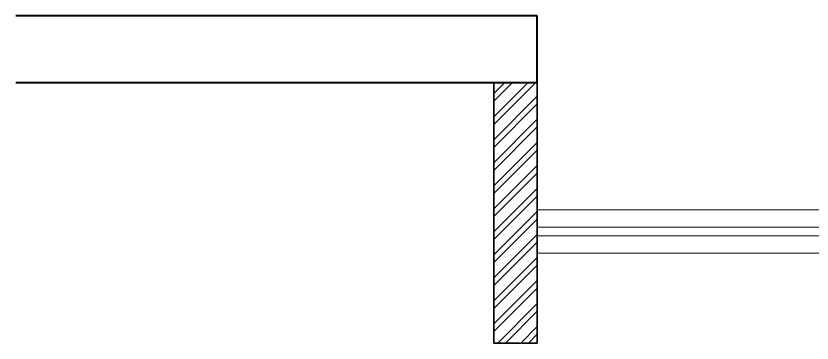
# Model space of a CAD drawing. Header units: millimetres. Extents: x 69529 to 85301, y 41669 to 59279.
# Drawn here: x 69529 to 72278, y 41669 to 42799 of the extents above; entities that cross this region are included whole.
import ezdxf

# ---------------------------------------------------------------- set-up
doc = ezdxf.new("R2010")
doc.units = ezdxf.units.MM
doc.linetypes.add('( Hidden )', pattern=[0.375, 0.25, -0.125])
doc.layers.add('DA_BUILDING LINE', color=7, linetype='Continuous', lineweight=9, true_color=0xc2db0000)
doc.layers.add('DA_HATCH', color=7, linetype='Continuous', lineweight=5, true_color=0xc2545454)
for name, color, linetype, lineweight in [('DA_COLUMN', 40, 'Continuous', 40), ('DA_WALL', 7, 'Continuous', 35), ('DA_WINDOW', 4, 'Continuous', 9)]:
    doc.layers.add(name, color=color, linetype=linetype, lineweight=lineweight)

msp = doc.modelspace()

# ---------------------------------------------------------------- linework, layer by layer
at = {"layer": 'DA_BUILDING LINE', "linetype": '( Hidden )', "ltscale": 500}
msp.add_line((73109.22813, 41978.9767), (71329.22813, 41978.9767), dxfattribs=at)
at = {"layer": 'DA_COLUMN'}
for p, q in [((71329.22813, 42798.9767), (69529.22813, 42798.9767)), ((71329.22813, 42568.9767), (71329.22813, 42798.9767)), ((69529.22813, 42568.9767), (71329.22813, 42568.9767))]:
    msp.add_line(p, q, dxfattribs=at)
at = {"layer": 'DA_HATCH', "linetype": 'Continuous'}
for p, q in [((71179.22813, 42530.51691), (71217.68791, 42568.9767)), ((71179.22813, 42450.9674), (71297.23742, 42568.9767)), ((71179.22813, 42504.00041), (71244.20441, 42568.9767)), ((71179.22813, 42424.4509), (71323.75393, 42568.9767)), ((71179.22813, 42371.41789), (71329.22813, 42521.41789)), ((71179.22813, 42344.90138), (71329.22813, 42494.90138)), ((71179.22813, 42291.86838), (71329.22813, 42441.86838)), ((71179.22813, 42265.35187), (71329.22813, 42415.35187)), ((71179.22813, 42212.31886), (71329.22813, 42362.31886)), ((71179.22813, 42185.80236), (71329.22813, 42335.80236)), ((71179.22813, 42132.76935), (71329.22813, 42282.76935)), ((71179.22813, 42106.25285), (71329.22813, 42256.25285)), ((71179.22813, 42053.21984), (71329.22813, 42203.21984)), ((71179.22813, 42026.70333), (71329.22813, 42176.70333)), ((71179.22813, 41973.67032), (71329.22813, 42123.67032)), ((71179.22813, 41947.15382), (71329.22813, 42097.15382)), ((71179.22813, 41894.12081), (71329.22813, 42044.12081)), ((71179.22813, 41867.60431), (71329.22813, 42017.60431)), ((71179.22813, 41814.5713), (71329.22813, 41964.5713)), ((71179.22813, 41788.05479), (71329.22813, 41938.05479)), ((71179.22813, 41735.02179), (71329.22813, 41885.02179)), ((71179.22813, 41708.50528), (71329.22813, 41858.50528)), ((71192.73255, 41668.9767), (71329.22813, 41805.47227)), ((71219.24906, 41668.9767), (71329.22813, 41778.95577)), ((71272.28206, 41668.9767), (71329.22813, 41725.92276)), ((71298.79857, 41668.9767), (71329.22813, 41699.40626))]:
    msp.add_line(p, q, dxfattribs=at)
at = {"layer": 'DA_WALL'}
for p, q in [((71179.22813, 42568.9767), (71179.22813, 41668.9767)), ((71329.22813, 42568.9767), (71179.22813, 42568.9767)), ((71329.22813, 41668.9767), (71329.22813, 42568.9767)), ((71179.22813, 41668.9767), (71329.22813, 41668.9767))]:
    msp.add_line(p, q, dxfattribs=at)
at = {"layer": 'DA_WINDOW'}
for p, q in [((72529.22813, 42128.9767), (71329.22813, 42128.9767)), ((71329.22813, 42128.9767), (71329.22813, 41978.9767)), ((71329.2323, 42038.9767), (71329.2323, 42068.9767)), ((71329.2323, 42068.9767), (72529.22813, 42068.9767)), ((72529.22813, 42038.9767), (71329.2323, 42038.9767)), ((71329.22813, 41978.9767), (72529.22813, 41978.9767)), ((71329.22813, 41668.9767), (71179.22813, 41668.9767)), ((71239.22813, 41668.9767), (71269.22813, 41668.9767))]:
    msp.add_line(p, q, dxfattribs=at)

doc.saveas('drawing.dxf')
